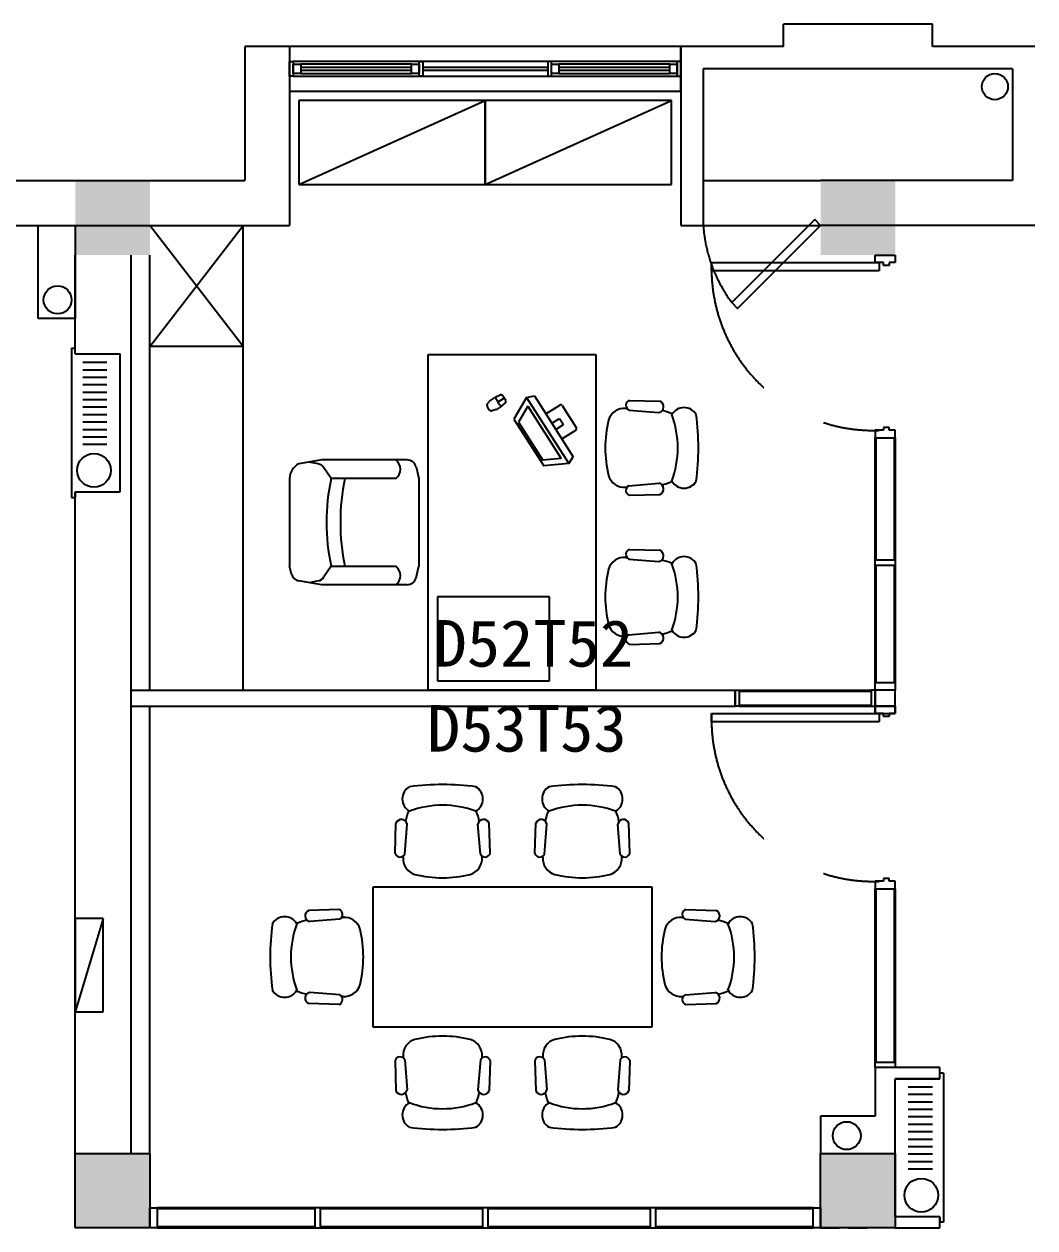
# Model space of a CAD drawing. Header units: millimetres. Extents: x 526420 to 928802, y 401925 to 509768.
# Drawn here: x 629872 to 635297, y 427437 to 433897 of the extents above; entities that cross this region are included whole.
import ezdxf

# ---------------------------------------------------------------- set-up
doc = ezdxf.new("R2010")
doc.units = ezdxf.units.MM
doc.header["$LTSCALE"] = 3000
doc.header["$MEASUREMENT"] = 0
doc.linetypes.add('DASHED', pattern=[0.75, 0.5, -0.25])
doc.linetypes.add('DASHED2', pattern=[0.375, 0.25, -0.125])
doc.layers.get('0').update_dxf_attribs({"linetype": 'CONTINUOUS'})
for name, color, linetype in [('D-WALL', 7, 'CONTINUOUS'), ('D-WINDOW', 7, 'CONTINUOUS'), ('P-DOOR', 7, 'CONTINUOUS'), ('P-FURNI-A', 7, 'CONTINUOUS'), ('P-FURNI-I', 7, 'CONTINUOUS'), ('P-WALL', 7, 'CONTINUOUS'), ('窗台线', 7, 'CONTINUOUS')]:
    doc.layers.add(name, color=color, linetype=linetype)
doc.styles.get("Standard").update_dxf_attribs({"font": 'romans.shx', "width": 0.65, "bigfont": 'hzfs1.shx'})

msp = doc.modelspace()

# ---------------------------------------------------------------- linework, layer by layer
at = {"color": 0, "ltscale": 2}
for p, q in [((630126.9, 432157.2), (630146.9, 432157.2)), ((630126.9, 432157.2), (630126.9, 431357.2)), ((630146.9, 432127.2), (630146.9, 432157.2)), ((630146.9, 432127.2), (630386.9, 432127.2)), ((630386.9, 431387.2), (630386.9, 432127.2)), ((630186.9, 432082.5), (630316.9, 432082.5)), ((630186.9, 432082.5), (630316.9, 432082.5)), ((630186.9, 432042.5), (630316.9, 432042.5)), ((630186.9, 432042.5), (630316.9, 432042.5)), ((630186.9, 432002.5), (630316.9, 432002.5)), ((630186.9, 432002.5), (630316.9, 432002.5)), ((630186.9, 431962.5), (630316.9, 431962.5)), ((630186.9, 431962.5), (630316.9, 431962.5)), ((630186.9, 431922.5), (630316.9, 431922.5)), ((630186.9, 431922.5), (630316.9, 431922.5)), ((630186.9, 431882.5), (630316.9, 431882.5)), ((630186.9, 431882.5), (630316.9, 431882.5)), ((630186.9, 431842.5), (630316.9, 431842.5)), ((630186.9, 431842.5), (630316.9, 431842.5)), ((630186.9, 431802.5), (630316.9, 431802.5)), ((630186.9, 431802.5), (630316.9, 431802.5)), ((630186.9, 431802.5), (630316.9, 431802.5)), ((630186.9, 431762.5), (630316.9, 431762.5)), ((630186.9, 431762.5), (630316.9, 431762.5)), ((630186.9, 431722.5), (630316.9, 431722.5)), ((630186.9, 431722.5), (630316.9, 431722.5)), ((630186.9, 431722.5), (630316.9, 431722.5)), ((630186.9, 431682.5), (630316.9, 431682.5)), ((630186.9, 431682.5), (630316.9, 431682.5)), ((630186.9, 431642.5), (630316.9, 431642.5)), ((630126.9, 431357.2), (630146.9, 431357.2)), ((630146.9, 431387.2), (630146.9, 431357.2)), ((630146.9, 431387.2), (630386.9, 431387.2)), ((634786.9, 428237.2), (634546.9, 428237.2)), ((634546.9, 427497.2), (634546.9, 428237.2)), ((634786.9, 428237.2), (634786.9, 428267.2)), ((634806.9, 428267.2), (634786.9, 428267.2)), ((634806.9, 428267.2), (634806.9, 427467.2)), ((634746.9, 428192.5), (634616.9, 428192.5)), ((634746.9, 428192.5), (634616.9, 428192.5)), ((634746.9, 428152.5), (634616.9, 428152.5)), ((634746.9, 428152.5), (634616.9, 428152.5)), ((634746.9, 428112.5), (634616.9, 428112.5)), ((634746.9, 428112.5), (634616.9, 428112.5)), ((634746.9, 428072.5), (634616.9, 428072.5)), ((634746.9, 428072.5), (634616.9, 428072.5)), ((634746.9, 428032.5), (634616.9, 428032.5)), ((634746.9, 428032.5), (634616.9, 428032.5)), ((634746.9, 427992.5), (634616.9, 427992.5)), ((634746.9, 427992.5), (634616.9, 427992.5)), ((634746.9, 427952.5), (634616.9, 427952.5)), ((634746.9, 427952.5), (634616.9, 427952.5)), ((634746.9, 427912.5), (634616.9, 427912.5)), ((634746.9, 427912.5), (634616.9, 427912.5)), ((634746.9, 427912.5), (634616.9, 427912.5)), ((634746.9, 427872.5), (634616.9, 427872.5)), ((634746.9, 427872.5), (634616.9, 427872.5)), ((634746.9, 427832.5), (634616.9, 427832.5)), ((634746.9, 427832.5), (634616.9, 427832.5)), ((634746.9, 427832.5), (634616.9, 427832.5)), ((634746.9, 427792.5), (634616.9, 427792.5)), ((634746.9, 427792.5), (634616.9, 427792.5)), ((634746.9, 427752.5), (634616.9, 427752.5)), ((634786.9, 427497.2), (634546.9, 427497.2)), ((634786.9, 427497.2), (634786.9, 427467.2)), ((634806.9, 427467.2), (634786.9, 427467.2))]:
    msp.add_line(p, q, dxfattribs=at)
at = {"color": 0, "ltscale": 0.7}
for centre, radius in [((635082, 433561.5), 70), ((635082, 433561.5), 70), ((630051.9, 432417.2), 75), ((634286.9, 427932.2), 75)]:
    msp.add_circle(centre, radius, dxfattribs=at)
at = {"color": 0, "ltscale": 2}
for centre in [(630246.9, 431502.5), (634686.9, 427612.5)]:
    msp.add_circle(centre, 90.6, dxfattribs=at)
at = {"layer": 'D-WALL', "color": 0, "ltscale": 2}
for p, q in [((634746.9, 433897.2), (633946.9, 433897.2)), ((633946.9, 433777.2), (633946.9, 433897.2)), ((634746.9, 433777.2), (634746.9, 433897.2)), ((631296.9, 433777.2), (631056.9, 433777.2)), ((631056.9, 433777.2), (631056.9, 433057.2)), ((631296.9, 433777.2), (631296.9, 432817.2)), ((633946.9, 433777.2), (633396.9, 433777.2)), ((633636.9, 433777.2), (633396.9, 433777.2)), ((633396.9, 433777.2), (633396.9, 432817.2)), ((635296.9, 433777.2), (634746.9, 433777.2)), ((635296.9, 433777.2), (635056.9, 433777.2)), ((633516.9, 433657.2), (633516.9, 432817.2)), ((635176.9, 433657.2), (633516.9, 433657.2)), ((629746.9, 433057.2), (631056.9, 433057.2)), ((629746.9, 432817.2), (631296.9, 432817.2)), ((633396.9, 432817.2), (633516.9, 432817.2))]:
    msp.add_line(p, q, dxfattribs=at)
at = {"layer": 'D-WALL', "color": 0}
for p, q in [((635176.9, 433657.2), (635176.9, 433057.2)), ((635176.9, 433057.2), (634146.9, 433057.2)), ((635296.9, 432817.2), (634146.9, 432817.2)), ((635296.9, 432817.2), (635176.9, 432817.2)), ((630296.9, 429097.2), (630146.9, 428597.2)), ((630296.9, 429097.2), (630146.9, 428597.2)), ((630296.9, 429097.2), (630146.9, 429097.2)), ((630146.9, 429097.2), (630146.9, 428597.2)), ((630296.9, 429097.2), (630146.9, 429097.2)), ((630146.9, 429097.2), (630146.9, 428597.2)), ((630296.9, 428597.2), (630296.9, 429097.2)), ((630296.9, 428597.2), (630296.9, 429097.2)), ((630146.9, 428597.2), (630296.9, 428597.2)), ((630146.9, 428597.2), (630296.9, 428597.2))]:
    msp.add_line(p, q, dxfattribs=at)
at = {"layer": 'D-WALL', "color": 0, "ltscale": 0.7}
for p, q in [((629946.9, 432817.2), (630146.9, 432817.2)), ((629946.9, 432317.2), (629946.9, 432817.2)), ((630146.9, 432817.2), (630146.9, 432317.2)), ((630146.9, 432127.2), (630146.9, 432657.2)), ((630446.9, 427837.2), (630446.9, 432657.2)), ((630146.9, 432317.2), (629946.9, 432317.2)), ((630146.9, 427837.2), (630146.9, 431387.2)), ((634786.9, 428297.2), (634438.9, 428297.2)), ((634438.9, 428297.2), (634438.9, 428037.2)), ((634546.9, 427837.2), (634546.9, 428237.2)), ((634546.9, 428237.2), (634786.9, 428237.2)), ((634786.9, 428237.2), (634786.9, 428297.2)), ((634438.9, 428037.2), (634146.9, 428037.2)), ((634146.9, 428037.2), (634146.9, 427837.2)), ((634546.9, 427837.2), (634546.9, 428037.2)), ((634146.9, 427837.2), (634546.9, 427837.2)), ((634786.9, 427497.2), (634546.9, 427497.2)), ((634546.9, 427497.2), (634546.9, 427437.2)), ((634786.9, 427437.2), (634786.9, 427497.2)), ((634296.9, 427437.2), (634396.9, 427437.2)), ((634296.9, 427437.2), (634396.9, 427437.2)), ((634546.9, 427437.2), (634786.9, 427437.2))]:
    msp.add_line(p, q, dxfattribs=at)
at = {"layer": 'D-WALL', "color": 0, "ltscale": 100}
for p, q in [((630146.9, 427837.2), (630546.9, 427837.2)), ((630146.9, 427437.2), (630146.9, 427837.2)), ((630546.9, 427837.2), (630546.9, 427437.2)), ((634146.9, 427837.2), (634546.9, 427837.2)), ((634146.9, 427437.2), (634146.9, 427837.2)), ((634146.9, 427837.2), (634546.9, 427837.2)), ((634146.9, 427437.2), (634146.9, 427837.2)), ((634546.9, 427837.2), (634546.9, 427437.2)), ((634546.9, 427837.2), (634546.9, 427437.2)), ((630546.9, 427437.2), (630146.9, 427437.2)), ((634146.9, 427437.2), (634246.9, 427437.2)), ((634146.9, 427437.2), (634246.9, 427437.2)), ((634546.9, 427437.2), (634146.9, 427437.2)), ((634546.9, 427437.2), (634146.9, 427437.2))]:
    msp.add_line(p, q, dxfattribs=at)
at = {"layer": 'D-WALL', "color": 0}
msp.add_circle((635082, 433561.5), 70, dxfattribs=at)
for points in [[(630146.9, 433057.2), (630546.9, 433057.2), (630146.9, 432657.2), (630546.9, 432657.2)], [(634146.9, 433057.2), (634546.9, 433057.2), (634146.9, 432657.2), (634546.9, 432657.2)], [(630146.9, 427437.2), (630546.9, 427437.2), (630146.9, 427837.2), (630546.9, 427837.2)], [(630146.9, 427437.2), (630546.9, 427437.2), (630146.9, 427837.2), (630546.9, 427837.2)], [(634146.9, 427437.2), (634546.9, 427437.2), (634146.9, 427837.2), (634546.9, 427837.2)], [(634146.9, 427437.2), (634546.9, 427437.2), (634146.9, 427837.2), (634546.9, 427837.2)], [(634146.9, 427437.2), (634546.9, 427437.2), (634146.9, 427837.2), (634546.9, 427837.2)]]:
    msp.add_solid(points, dxfattribs=at)
at = {"layer": 'D-WINDOW', "color": 0, "ltscale": 0.7}
for p, q in [((633396.9, 433777.2), (631296.9, 433777.2)), ((631296.9, 433697.2), (631316.9, 433697.2)), ((631296.9, 433617.2), (631296.9, 433697.2)), ((633376.9, 433697.2), (631316.9, 433697.2)), ((631316.9, 433697.2), (631316.9, 433617.2)), ((631316.9, 433697.2), (631316.9, 433617.2)), ((631316.9, 433682.2), (631356.9, 433682.2)), ((631316.9, 433632.2), (631316.9, 433682.2)), ((631951.9, 433682.2), (631356.9, 433682.2)), ((631356.9, 433682.2), (631356.9, 433632.2)), ((631356.9, 433682.2), (631356.9, 433632.2)), ((631951.9, 433664.7), (631356.9, 433664.7)), ((631356.9, 433664.7), (631356.9, 433649.7)), ((631951.9, 433682.2), (631991.9, 433682.2)), ((631951.9, 433632.2), (631951.9, 433682.2)), ((631951.9, 433632.2), (631951.9, 433682.2)), ((631951.9, 433649.7), (631951.9, 433664.7)), ((631991.9, 433697.2), (632011.9, 433697.2)), ((631991.9, 433617.2), (631991.9, 433697.2)), ((631991.9, 433682.2), (631991.9, 433632.2)), ((632011.9, 433697.2), (632011.9, 433617.2)), ((632681.9, 433664.7), (632011.9, 433664.7)), ((632011.9, 433664.7), (632011.9, 433649.7)), ((632701.9, 433697.2), (632681.9, 433697.2)), ((632681.9, 433697.2), (632681.9, 433617.2)), ((632681.9, 433649.7), (632681.9, 433664.7)), ((632701.9, 433617.2), (632701.9, 433697.2)), ((632701.9, 433682.2), (632741.9, 433682.2)), ((632701.9, 433632.2), (632701.9, 433682.2)), ((633336.9, 433682.2), (632741.9, 433682.2)), ((632741.9, 433682.2), (632741.9, 433632.2)), ((632741.9, 433682.2), (632741.9, 433632.2)), ((633336.9, 433664.7), (632741.9, 433664.7)), ((632741.9, 433664.7), (632741.9, 433649.7)), ((633336.9, 433682.2), (633376.9, 433682.2)), ((633336.9, 433632.2), (633336.9, 433682.2)), ((633336.9, 433632.2), (633336.9, 433682.2)), ((633336.9, 433649.7), (633336.9, 433664.7)), ((633376.9, 433617.2), (633376.9, 433697.2)), ((633396.9, 433697.2), (633376.9, 433697.2)), ((633376.9, 433697.2), (633376.9, 433617.2)), ((633376.9, 433682.2), (633376.9, 433632.2)), ((633396.9, 433617.2), (633396.9, 433697.2)), ((631316.9, 433617.2), (631296.9, 433617.2)), ((631356.9, 433632.2), (631316.9, 433632.2)), ((631316.9, 433617.2), (633376.9, 433617.2)), ((631356.9, 433649.7), (631951.9, 433649.7)), ((631356.9, 433632.2), (631951.9, 433632.2)), ((631991.9, 433632.2), (631951.9, 433632.2)), ((632011.9, 433617.2), (631991.9, 433617.2)), ((632011.9, 433649.7), (632681.9, 433649.7)), ((632681.9, 433617.2), (632701.9, 433617.2)), ((632741.9, 433632.2), (632701.9, 433632.2)), ((632741.9, 433649.7), (633336.9, 433649.7)), ((632741.9, 433632.2), (633336.9, 433632.2)), ((633376.9, 433632.2), (633336.9, 433632.2)), ((633376.9, 433617.2), (633396.9, 433617.2))]:
    msp.add_line(p, q, dxfattribs=at)
at = {"layer": 'P-DOOR', "color": 0, "linetype": 'DASHED', "ltscale": 0.5}
for p, q in [((633516.9, 433057.2), (634146.9, 433057.2)), ((633516.9, 433057.2), (634146.9, 433057.2)), ((634115.1, 432849), (633669.6, 432403.5)), ((634115.1, 432849), (633669.6, 432403.5)), ((634146.9, 432817.2), (634115.1, 432849)), ((634146.9, 432817.2), (634115.1, 432849)), ((633516.9, 432817.2), (634146.9, 432817.2)), ((633516.9, 432817.2), (634146.9, 432817.2)), ((633701.4, 432371.7), (634146.9, 432817.2)), ((633701.4, 432371.7), (634146.9, 432817.2)), ((633669.6, 432403.5), (633701.4, 432371.7)), ((633669.6, 432403.5), (633701.4, 432371.7))]:
    msp.add_line(p, q, dxfattribs=at)
at = {"layer": 'P-DOOR', "color": 0}
for p, q in [((633561.4, 432572.2), (633561.4, 432617.2)), ((633561.4, 432617.2), (634461.4, 432617.2)), ((634461.4, 432572.2), (633561.4, 432572.2)), ((634461.4, 432617.2), (634461.4, 432572.2)), ((633561.4, 430152.2), (633561.4, 430197.2)), ((633561.4, 430197.2), (634461.4, 430197.2)), ((634461.4, 430197.2), (634461.4, 430152.2)), ((634461.4, 430152.2), (633561.4, 430152.2))]:
    msp.add_line(p, q, dxfattribs=at)
at = {"layer": 'P-DOOR', "color": 0, "linetype": 'DASHED', "ltscale": 0.5}
msp.add_arc((634296.6, 432870), 781.5, 183.87552, 216.64804, dxfattribs=at)
msp.add_arc((634296.6, 432870), 781.5, 183.87552, 216.64804, dxfattribs=at)
at = {"layer": 'P-DOOR', "color": 0, "linetype": 'DASHED2'}
for centre in [(634429.8, 432585.6), (634429.8, 430165.6)]:
    msp.add_arc(centre, 869, 177.91733, 272.08267, dxfattribs=at)
at = {"layer": 'P-FURNI-A', "color": 0, "ltscale": 0.7}
for p, q in [((631046.9, 432167.2), (630546.9, 432817.2)), ((630546.9, 432167.2), (631046.9, 432817.2)), ((631046.9, 432167.2), (631046.9, 432817.2)), ((631046.9, 432167.2), (630546.9, 432167.2))]:
    msp.add_line(p, q, dxfattribs=at)
at = {"layer": 'P-FURNI-I', "color": 0, "ltscale": 100}
for p, q in [((631346.9, 433037.2), (632346.9, 433487.2)), ((632346.9, 433487.2), (631346.9, 433487.2)), ((631346.9, 433487.2), (631346.9, 433037.2)), ((632346.9, 433037.2), (633346.9, 433487.2)), ((632346.9, 433037.2), (632346.9, 433487.2)), ((633346.9, 433487.2), (632346.9, 433487.2)), ((632346.9, 433487.2), (632346.9, 433037.2)), ((633346.9, 433037.2), (633346.9, 433487.2)), ((631346.9, 433037.2), (632346.9, 433037.2)), ((632346.9, 433037.2), (633346.9, 433037.2))]:
    msp.add_line(p, q, dxfattribs=at)
at = {"layer": 'P-FURNI-I', "color": 0, "ltscale": 0.7}
msp.add_line((631046.9, 430323.2), (631046.9, 432167.2), dxfattribs=at)
at = {"layer": 'P-FURNI-I', "color": 0}
for p, q in [((632040.9, 430323.2), (632040.9, 432123.2)), ((632040.9, 432123.2), (632940.9, 432123.2)), ((632940.9, 432123.2), (632940.9, 430323.2)), ((632569.1, 431893.9), (632500.8, 431777.7)), ((632569.1, 431893.9), (632500.8, 431777.7)), ((632569.1, 431893.9), (632611.7, 431901.5)), ((632569.1, 431893.9), (632611.7, 431901.5)), ((632569.1, 431893.9), (632794.7, 431539.2)), ((632569.1, 431893.9), (632794.7, 431539.2)), ((632611.7, 431901.5), (632819.4, 431574.9)), ((632611.7, 431901.5), (632819.4, 431574.9)), ((633121.1, 431877.7), (633283.8, 431873.3)), ((632575.8, 431846.1), (632525.7, 431760.9)), ((632575.8, 431846.1), (632525.7, 431760.9)), ((632575.8, 431846.1), (632754.3, 431565.5)), ((632575.8, 431846.1), (632754.3, 431565.5)), ((633101.5, 431834.9), (633107.8, 431834.5)), ((633101.5, 431834.9), (633107.9, 431834.4)), ((633117.8, 431826.2), (633278.9, 431813.1)), ((632500.8, 431777.7), (632660.5, 431526.6)), ((632500.8, 431777.7), (632660.5, 431526.6)), ((632525.7, 431760.9), (632655.9, 431556.3)), ((632525.7, 431760.9), (632655.9, 431556.3)), ((632754.3, 431565.5), (632655.9, 431556.3)), ((632754.3, 431565.5), (632655.9, 431556.3)), ((632794.8, 431539.2), (632660.5, 431526.6)), ((632794.8, 431539.2), (632660.5, 431526.6)), ((632794.6, 431539.6), (632819.4, 431574.9)), ((632794.6, 431539.6), (632819.4, 431574.9)), ((633101.5, 431411.4), (633107.9, 431411.9)), ((633117.8, 431420.1), (633278.9, 431433.3)), ((633121.1, 431368.7), (633283.8, 431373.1)), ((633121.1, 431077.7), (633283.8, 431073.3)), ((633101.5, 431034.9), (633107.9, 431034.4)), ((633117.8, 431026.2), (633278.9, 431013.1)), ((633117.8, 430620.1), (633278.9, 430633.3)), ((633101.5, 430611.4), (633107.9, 430611.9)), ((633101.5, 430611.4), (633107.8, 430611.8)), ((633121.1, 430568.7), (633283.8, 430573.1)), ((632940.9, 430323.2), (632040.9, 430323.2)), ((631863.4, 429446.4), (631867.8, 429609.1)), ((631914.8, 429443.1), (631928, 429604.2)), ((632320.9, 429443.1), (632307.7, 429604.2)), ((632372.4, 429446.4), (632368, 429609.1)), ((632613.4, 429446.4), (632617.8, 429609.1)), ((632664.8, 429443.1), (632678, 429604.2)), ((633070.9, 429443.1), (633057.7, 429604.2)), ((633122.4, 429446.4), (633118, 429609.1)), ((631906.1, 429426.8), (631906.6, 429433.2)), ((631906.1, 429426.8), (631906.5, 429433.1)), ((632329.6, 429426.8), (632329.1, 429433.2)), ((632656.1, 429426.8), (632656.6, 429433.2)), ((632656.1, 429426.8), (632656.5, 429433.1)), ((633079.6, 429426.8), (633079.1, 429433.2)), ((631562.6, 429145.7), (631399.9, 429141.3)), ((633423.1, 429145.7), (633585.8, 429141.3)), ((631565.9, 429094.2), (631404.8, 429081.1)), ((631582.2, 429102.9), (631575.9, 429102.4)), ((633403.5, 429102.9), (633409.9, 429102.4)), ((633419.8, 429094.2), (633580.9, 429081.1)), ((631565.9, 428688.1), (631404.8, 428701.3)), ((633419.8, 428688.1), (633580.9, 428701.3)), ((631562.6, 428636.7), (631399.9, 428641.1)), ((631582.2, 428679.4), (631575.9, 428679.9)), ((631582.2, 428679.4), (631575.9, 428679.8)), ((633403.5, 428679.4), (633409.9, 428679.9)), ((633403.5, 428679.4), (633409.8, 428679.8)), ((633423.1, 428636.7), (633585.8, 428641.1)), ((631863.4, 428335.9), (631867.8, 428173.2)), ((631906.1, 428355.5), (631906.5, 428349.2)), ((631906.1, 428355.5), (631906.6, 428349.2)), ((631914.8, 428339.2), (631928, 428178.1)), ((632320.9, 428339.2), (632307.7, 428178.1)), ((632329.6, 428355.5), (632329.1, 428349.2)), ((632372.4, 428335.9), (632368, 428173.2)), ((632613.4, 428335.9), (632617.8, 428173.2)), ((632656.1, 428355.5), (632656.5, 428349.2)), ((632656.1, 428355.5), (632656.6, 428349.2)), ((632664.8, 428339.2), (632678, 428178.1)), ((633070.9, 428339.2), (633057.7, 428178.1)), ((633079.6, 428355.5), (633079.1, 428349.2)), ((633122.4, 428335.9), (633118, 428173.2))]:
    msp.add_line(p, q, dxfattribs=at)
at = {"layer": 'P-FURNI-I', "color": 0, "linetype": 'ByBlock'}
for p, q in [((632374.1, 431876.8), (632357.7, 431859.3)), ((632374.1, 431876.8), (632357.7, 431859.3)), ((632400.9, 431895.7), (632383.8, 431884.8)), ((632400.9, 431895.7), (632383.8, 431884.8)), ((632400.9, 431895.7), (632426.6, 431907.3)), ((632400.9, 431895.7), (632426.6, 431907.3)), ((632447.8, 431890), (632414.1, 431868.5)), ((632447.8, 431890), (632414.1, 431868.5)), ((632433.1, 431845), (632454.6, 431863.4)), ((632433.1, 431845), (632454.6, 431863.4)), ((632456.5, 431876.4), (632439.2, 431903.6)), ((632456.5, 431876.4), (632439.2, 431903.6)), ((632672.6, 431805.7), (632746.7, 431852.9)), ((632672.6, 431805.7), (632746.7, 431852.9)), ((632404.7, 431828.8), (632381.9, 431821.3)), ((632404.7, 431828.8), (632381.9, 431821.3)), ((632433.1, 431845), (632416, 431834.1)), ((632433.1, 431845), (632416, 431834.1)), ((632760.5, 431849.8), (632835.7, 431731.7)), ((632760.5, 431849.8), (632835.7, 431731.7)), ((632704.8, 431755.1), (632746.1, 431781.4)), ((632704.8, 431755.1), (632746.1, 431781.4)), ((632726.3, 431721.3), (632767.6, 431747.6)), ((632726.3, 431721.3), (632767.6, 431747.6)), ((632746.1, 431781.4), (632767.6, 431747.6)), ((632746.1, 431781.4), (632767.6, 431747.6)), ((632758.5, 431670.7), (632832.6, 431717.9)), ((632758.5, 431670.7), (632832.6, 431717.9)), ((631470, 431558), (631346.8, 431537.5)), ((631449.9, 431537.2), (631402.4, 431546.7)), ((631927.3, 431558), (631470, 431558)), ((631519.6, 431458.8), (631481.4, 431516.1)), ((631975.5, 431520.4), (631990.9, 431458.8)), ((631296.4, 431458.8), (631296.4, 430987.6)), ((631866.9, 431458.8), (631519.6, 431458.8)), ((631990.9, 431458.8), (631990.9, 430987.6)), ((631306.9, 430945.8), (631296.4, 430987.6)), ((631519.6, 430987.6), (631481.4, 430930.3)), ((631519.6, 430987.6), (631866.9, 430987.6)), ((631975.5, 430925.9), (631990.9, 430987.6)), ((631470, 430888.4), (631346.8, 430908.9)), ((631449.9, 430909.1), (631402.4, 430899.6)), ((631927.3, 430888.4), (631470, 430888.4))]:
    msp.add_line(p, q, dxfattribs=at)
at = {"layer": 'P-FURNI-I', "color": 0, "linetype": 'DASHED', "ltscale": 10}
for p, q in [((632690.9, 430823.2), (632090.9, 430823.2)), ((632090.9, 430823.2), (632090.9, 430373.2)), ((632690.9, 430373.2), (632690.9, 430823.2)), ((632090.9, 430373.2), (632690.9, 430373.2))]:
    msp.add_line(p, q, dxfattribs=at)
at = {"layer": 'P-FURNI-I', "color": 0, "ltscale": 5}
for p, q in [((633242.9, 429266.2), (631742.9, 429266.2)), ((631742.9, 429266.2), (631742.9, 428516.2)), ((633242.9, 429266.2), (631742.9, 429266.2)), ((631742.9, 429266.2), (631742.9, 428516.2)), ((633242.9, 428516.2), (633242.9, 429266.2)), ((633242.9, 428516.2), (633242.9, 429266.2)), ((631742.9, 428516.2), (633242.9, 428516.2)), ((631742.9, 428516.2), (633242.9, 428516.2))]:
    msp.add_line(p, q, dxfattribs=at)
at = {"layer": 'P-FURNI-I', "color": 0, "linetype": 'ByBlock'}
for centre, radius, start, end in [((632365, 431852.5), 10, 136.81376, 212.47035), ((632365, 431852.5), 10, 136.81376, 212.47035), ((632410.6, 431842.6), 50, 122.47035, 136.81376), ((632410.6, 431842.6), 50, 122.47035, 136.81376), ((632526.4, 431940), 133.1, 199.44717, 225.49354), ((632526.4, 431940), 133.1, 199.44717, 225.49354), ((632430.7, 431898.2), 10, 32.47035, 114.36733), ((632430.7, 431898.2), 10, 32.47035, 114.36733), ((632448, 431871), 10, 310.57338, 32.47035), ((632448, 431871), 10, 310.57338, 32.47035), ((632752.1, 431844.4), 10, 32.47035, 122.47035), ((632752.1, 431844.4), 10, 32.47035, 122.47035), ((632436.9, 431883), 88, 204.09951, 220.8412), ((632436.9, 431883), 88, 204.09951, 220.8412), ((632378.8, 431830.9), 10, 212.47035, 288.12695), ((632378.8, 431830.9), 10, 212.47035, 288.12695), ((632389.1, 431876.3), 50, 288.12695, 302.47035), ((632389.1, 431876.3), 50, 288.12695, 302.47035), ((632827.3, 431726.3), 10, 302.47035, 32.47035), ((632827.3, 431726.3), 10, 302.47035, 32.47035), ((631387.4, 431456), 91, 116.47775, 178.22126), ((631440.2, 431488.6), 49.6, 33.69007, 78.69007), ((631829.7, 431508.4), 62, 306.8699, 53.1301), ((631927.3, 431508.4), 49.6, 14.03624, 90), ((632626.4, 431223.2), 1131.6, 167.98199, 192.01801), ((632700.8, 431223.2), 1131.6, 167.98199, 192.01801), ((631829.7, 430938), 62, 306.8699, 53.1301), ((631355, 430957.8), 49.6, 194.03624, 260.53768), ((631440.2, 430957.8), 49.6, 281.30993, 326.30993), ((631927.3, 430938), 49.6, 270, 345.96376)]:
    msp.add_arc(centre, radius, start, end, dxfattribs=at)
at = {"layer": 'P-FURNI-I', "color": 0}
for centre, radius, start, end in [((633130.1, 431851.3), 27.9, 108.71616, 243.95689), ((633271.9, 431843.9), 31.7, 282.86629, 67.84358), ((633093.8, 431746.7), 88.6, 85, 163.89134), ((633269.7, 431646.6), 177.1, 63.61801, 81.90476), ((633413.6, 431762.9), 76.4, 30.39269, 149.60731), ((632877.8, 431623.2), 502.6, 339.20895, 20.79105), ((632107.6, 431623.2), 1383.5, 352.59073, 7.40927), ((633615, 431623.2), 624.1, 166.27501, 193.72499), ((633093.8, 431499.7), 88.6, 196.10866, 275), ((633130.1, 431395.1), 27.9, 116.04311, 251.28384), ((633271.9, 431402.4), 31.7, 292.15642, 77.13371), ((633269.7, 431602.3), 177.1, 277.33471, 296.21221), ((633413.6, 431483.4), 76.4, 210.39269, 329.60731), ((633130.1, 431051.3), 27.9, 108.71616, 243.95689), ((633093.8, 430946.7), 88.6, 85, 163.89134), ((633271.9, 431043.9), 31.7, 282.86629, 67.84358), ((633269.7, 430844.1), 177.1, 63.78779, 82.66529), ((633413.6, 430962.9), 76.4, 30.39269, 149.60731), ((633615, 430823.2), 624.1, 166.27501, 193.72499), ((632877.8, 430823.2), 502.6, 339.20895, 20.79105), ((632107.6, 430823.2), 1383.5, 352.59073, 7.40927), ((633093.8, 430699.7), 88.6, 196.10866, 275), ((633271.9, 430602.4), 31.7, 292.15642, 77.13371), ((633269.7, 430799.8), 177.1, 278.09524, 296.38199), ((633413.6, 430683.4), 76.4, 210.39269, 329.60731), ((633130.1, 430595.1), 27.9, 116.04311, 251.28384), ((631978.1, 429738.9), 76.4, 120.39269, 239.60731), ((632117.9, 428432.9), 1383.5, 82.59073, 97.40927), ((632257.6, 429738.9), 76.4, 300.39269, 59.60731), ((632728.1, 429738.9), 76.4, 120.39269, 239.60731), ((632867.9, 428432.9), 1383.5, 82.59073, 97.40927), ((633007.6, 429738.9), 76.4, 300.39269, 59.60731), ((632094.5, 429595), 177.1, 153.61801, 171.90476), ((632117.9, 429203.1), 502.6, 69.20895, 110.79105), ((632138.8, 429595), 177.1, 7.33471, 26.21221), ((632844.5, 429595), 177.1, 153.61801, 171.90476), ((632867.9, 429203.1), 502.6, 69.20895, 110.79105), ((632888.8, 429595), 177.1, 7.33471, 26.21221), ((631897.1, 429597.2), 31.7, 12.86629, 157.84358), ((632338.6, 429597.2), 31.7, 22.15642, 167.13371), ((632647.1, 429597.2), 31.7, 12.86629, 157.84358), ((633088.6, 429597.2), 31.7, 22.15642, 167.13371), ((631889.8, 429455.4), 27.9, 198.71616, 333.95689), ((631994.4, 429419.1), 88.6, 175, 253.89134), ((632241.4, 429419.1), 88.6, 286.10866, 5), ((632346, 429455.4), 27.9, 206.04311, 341.28384), ((632639.8, 429455.4), 27.9, 198.71616, 333.95689), ((632744.4, 429419.1), 88.6, 175, 253.89134), ((632991.4, 429419.1), 88.6, 286.10866, 5), ((633096, 429455.4), 27.9, 206.04311, 341.28384), ((632117.9, 429940.3), 624.1, 256.27501, 283.72499), ((632867.9, 429940.3), 624.1, 256.27501, 283.72499), ((631411.9, 429111.9), 31.7, 112.15642, 257.13371), ((631553.7, 429119.3), 27.9, 296.04311, 71.28384), ((633432.1, 429119.3), 27.9, 108.71616, 243.95689), ((633573.9, 429111.9), 31.7, 282.86629, 67.84358), ((631270.1, 429030.9), 76.4, 30.39269, 149.60731), ((631414.1, 428912.1), 177.1, 97.33471, 116.21221), ((631590, 429014.7), 88.6, 16.10866, 95), ((633395.8, 429014.7), 88.6, 85, 163.89134), ((633571.7, 428912.1), 177.1, 63.78779, 82.66529), ((633715.6, 429030.9), 76.4, 30.39269, 149.60731), ((632576.2, 428891.2), 1383.5, 172.59073, 187.40927), ((631806, 428891.2), 502.6, 159.20895, 200.79105), ((631068.7, 428891.2), 624.1, 346.27501, 13.72499), ((633917, 428891.2), 624.1, 166.27501, 193.72499), ((633179.8, 428891.2), 502.6, 339.20895, 20.79105), ((632409.6, 428891.2), 1383.5, 352.59073, 7.40927), ((631270.1, 428751.4), 76.4, 210.39269, 329.60731), ((631414.1, 428867.8), 177.1, 243.61801, 261.90476), ((631411.9, 428670.4), 31.7, 102.86629, 247.84358), ((631553.7, 428663.1), 27.9, 288.71616, 63.95689), ((631590, 428767.7), 88.6, 265, 343.89134), ((633395.8, 428767.7), 88.6, 196.10866, 275), ((633432.1, 428663.1), 27.9, 116.04311, 251.28384), ((633573.9, 428670.4), 31.7, 292.15642, 77.13371), ((633571.7, 428867.8), 177.1, 278.09524, 296.38199), ((633715.6, 428751.4), 76.4, 210.39269, 329.60731), ((631994.4, 428363.3), 88.6, 106.10866, 185), ((632117.9, 427842.1), 624.1, 76.27501, 103.72499), ((632241.4, 428363.3), 88.6, 355, 73.89134), ((632744.4, 428363.3), 88.6, 106.10866, 185), ((632867.9, 427842.1), 624.1, 76.27501, 103.72499), ((632991.4, 428363.3), 88.6, 355, 73.89134), ((631889.8, 428327), 27.9, 26.04311, 161.28384), ((632346, 428327), 27.9, 18.71616, 153.95689), ((632639.8, 428327), 27.9, 26.04311, 161.28384), ((633096, 428327), 27.9, 18.71616, 153.95689), ((631897.1, 428185.2), 31.7, 202.15642, 347.13371), ((632338.6, 428185.2), 31.7, 192.86629, 337.84358), ((632647.1, 428185.2), 31.7, 202.15642, 347.13371), ((633088.6, 428185.2), 31.7, 192.86629, 337.84358), ((631978.1, 428043.4), 76.4, 120.39269, 239.60731), ((632094.5, 428187.4), 177.1, 188.09524, 206.38199), ((632117.9, 428579.3), 502.6, 249.20895, 290.79105), ((632257.6, 428043.4), 76.4, 300.39269, 59.60731), ((632138.8, 428187.4), 177.1, 333.78779, 352.66529), ((632728.1, 428043.4), 76.4, 120.39269, 239.60731), ((632844.5, 428187.4), 177.1, 188.09524, 206.38199), ((632867.9, 428579.3), 502.6, 249.20895, 290.79105), ((633007.6, 428043.4), 76.4, 300.39269, 59.60731), ((632888.8, 428187.4), 177.1, 333.78779, 352.66529), ((632117.9, 429349.5), 1383.5, 262.59073, 277.40927), ((632867.9, 429349.5), 1383.5, 262.59073, 277.40927)]:
    msp.add_arc(centre, radius, start, end, dxfattribs=at)
at = {"layer": 'P-WALL', "color": 0, "ltscale": 0.7}
for p, q in [((630546.9, 430323.2), (630546.9, 432657.2)), ((633688.9, 430323.2), (633688.9, 430237.2)), ((630546.9, 427837.2), (630546.9, 430237.2))]:
    msp.add_line(p, q, dxfattribs=at)
at = {"layer": 'P-WALL', "color": 0, "ltscale": 2}
for p, q in [((634438.9, 432657.2), (634546.9, 432657.2)), ((634438.9, 432617.2), (634438.9, 432657.2)), ((634438.9, 432657.2), (634438.9, 432657.2)), ((634546.9, 432657.2), (634546.9, 432617.2)), ((634483.9, 432617.2), (634438.9, 432617.2)), ((634483.9, 432602.2), (634483.9, 432617.2)), ((634513.9, 432602.2), (634483.9, 432602.2)), ((634546.9, 432617.2), (634513.9, 432617.2)), ((634513.9, 432617.2), (634513.9, 432602.2)), ((634513.9, 431732.2), (634483.9, 431732.2)), ((634483.9, 431732.2), (634483.9, 431717.2)), ((634513.9, 431717.2), (634513.9, 431732.2)), ((634483.9, 431717.2), (634438.9, 431717.2)), ((634438.9, 431717.2), (634438.9, 431677.2)), ((634438.9, 430363.2), (634438.9, 431677.2)), ((634438.9, 431677.2), (634546.9, 431677.2)), ((634438.9, 431677.2), (634438.9, 431677.2)), ((634444.9, 431022.2), (634444.9, 431677.2)), ((634546.9, 431717.2), (634513.9, 431717.2)), ((634540.9, 431677.2), (634540.9, 431022.2)), ((634546.9, 431677.2), (634546.9, 431717.2)), ((634546.9, 431677.2), (634546.9, 430377.2)), ((634438.9, 430992.2), (634438.9, 431022.2)), ((634438.9, 431022.2), (634546.9, 431022.2)), ((634546.9, 431022.2), (634546.9, 430992.2)), ((634546.9, 430992.2), (634438.9, 430992.2)), ((634444.9, 430363.2), (634444.9, 430992.2)), ((634540.9, 430992.2), (634540.9, 430363.2)), ((630446.9, 430323.2), (633688.9, 430323.2)), ((633688.9, 430323.2), (633708.9, 430323.2)), ((633688.9, 430237.2), (633688.9, 430323.2)), ((633708.9, 430323.2), (634418.9, 430323.2)), ((633708.9, 430323.2), (633708.9, 430237.2)), ((633708.9, 430317.2), (634418.9, 430317.2)), ((634438.9, 430323.2), (634418.9, 430323.2)), ((634418.9, 430323.2), (634418.9, 430237.2)), ((634438.9, 430363.2), (634546.9, 430363.2)), ((634438.9, 430323.2), (634438.9, 430363.2)), ((634546.9, 430323.2), (634438.9, 430323.2)), ((634438.9, 430237.2), (634438.9, 430323.2)), ((634546.9, 430323.2), (634438.9, 430323.2)), ((634438.9, 430323.2), (634438.9, 430237.2)), ((634546.9, 430363.2), (634546.9, 430323.2)), ((634546.9, 430237.2), (634546.9, 430323.2)), ((630446.9, 430237.2), (633688.9, 430237.2)), ((633708.9, 430237.2), (633688.9, 430237.2)), ((633708.9, 430243.2), (634418.9, 430243.2)), ((633708.9, 430237.2), (634418.9, 430237.2)), ((634418.9, 430237.2), (634438.9, 430237.2)), ((634546.9, 430237.2), (634438.9, 430237.2)), ((634438.9, 430237.2), (634438.9, 430197.2)), ((634438.9, 430237.2), (634546.9, 430237.2)), ((634438.9, 430237.2), (634546.9, 430237.2)), ((634438.9, 430197.2), (634438.9, 430237.2)), ((634438.9, 430237.2), (634438.9, 430237.2)), ((634546.9, 430197.2), (634546.9, 430237.2)), ((634546.9, 430237.2), (634546.9, 430197.2)), ((634438.9, 430197.2), (634546.9, 430197.2)), ((634483.9, 430197.2), (634438.9, 430197.2)), ((634483.9, 430182.2), (634483.9, 430197.2)), ((634513.9, 430182.2), (634483.9, 430182.2)), ((634546.9, 430197.2), (634513.9, 430197.2)), ((634513.9, 430197.2), (634513.9, 430182.2)), ((634483.9, 429297.2), (634438.9, 429297.2)), ((634438.9, 429297.2), (634438.9, 429257.2)), ((634513.9, 429312.2), (634483.9, 429312.2)), ((634483.9, 429312.2), (634483.9, 429297.2)), ((634513.9, 429297.2), (634513.9, 429312.2)), ((634546.9, 429297.2), (634513.9, 429297.2)), ((634546.9, 429257.2), (634546.9, 429297.2)), ((634438.9, 428327.2), (634438.9, 429257.2)), ((634438.9, 429257.2), (634546.9, 429257.2)), ((634438.9, 429257.2), (634438.9, 429257.2)), ((634444.9, 428327.2), (634444.9, 429257.2)), ((634540.9, 429257.2), (634540.9, 428327.2)), ((634546.9, 429257.2), (634546.9, 428327.2)), ((634438.9, 428297.2), (634438.9, 428327.2)), ((634438.9, 428327.2), (634546.9, 428327.2)), ((634546.9, 428327.2), (634546.9, 428297.2)), ((634546.9, 428297.2), (634438.9, 428297.2)), ((630546.9, 427437.2), (630546.9, 427545.2)), ((630546.9, 427545.2), (630586.9, 427545.2)), ((630586.9, 427545.2), (630586.9, 427545.2)), ((630586.9, 427545.2), (630586.9, 427545.2)), ((630586.9, 427545.2), (630586.9, 427545.2)), ((630586.9, 427545.2), (630586.9, 427545.2)), ((630586.9, 427545.2), (630586.9, 427437.2)), ((631431.9, 427539.2), (630586.9, 427539.2)), ((631461.9, 427545.2), (631431.9, 427545.2)), ((631431.9, 427545.2), (631431.9, 427437.2)), ((631461.9, 427437.2), (631461.9, 427545.2)), ((632331.9, 427539.2), (631461.9, 427539.2)), ((632361.9, 427545.2), (632331.9, 427545.2)), ((632331.9, 427545.2), (632331.9, 427437.2)), ((632361.9, 427437.2), (632361.9, 427545.2)), ((633231.9, 427539.2), (632361.9, 427539.2)), ((633261.9, 427545.2), (633231.9, 427545.2)), ((633231.9, 427545.2), (633231.9, 427437.2)), ((633261.9, 427437.2), (633261.9, 427545.2)), ((634106.9, 427539.2), (633261.9, 427539.2)), ((634106.9, 427437.2), (634106.9, 427545.2)), ((634106.9, 427545.2), (634146.9, 427545.2)), ((634146.9, 427545.2), (634146.9, 427545.2)), ((634146.9, 427545.2), (634146.9, 427545.2)), ((634146.9, 427545.2), (634146.9, 427545.2)), ((634146.9, 427545.2), (634146.9, 427545.2)), ((634146.9, 427545.2), (634146.9, 427437.2)), ((630586.9, 427437.2), (630546.9, 427437.2)), ((630546.9, 427437.2), (630546.9, 427437.2)), ((631431.9, 427443.2), (630586.9, 427443.2)), ((631431.9, 427437.2), (631461.9, 427437.2)), ((632331.9, 427443.2), (631461.9, 427443.2)), ((632331.9, 427437.2), (632361.9, 427437.2)), ((633231.9, 427443.2), (632361.9, 427443.2)), ((633231.9, 427437.2), (633261.9, 427437.2)), ((634106.9, 427443.2), (633261.9, 427443.2)), ((634146.9, 427437.2), (634106.9, 427437.2)), ((634106.9, 427437.2), (634106.9, 427437.2))]:
    msp.add_line(p, q, dxfattribs=at)
at = {"layer": 'P-WALL', "color": 0}
for p, q in [((634546.9, 431677.2), (634546.9, 430337.2)), ((634106.9, 427545.2), (630586.9, 427545.2)), ((630586.9, 427437.2), (634106.9, 427437.2))]:
    msp.add_line(p, q, dxfattribs=at)
at = {"layer": '窗台线', "color": 0, "ltscale": 0.7}
for p, q in [((631296.9, 433777.2), (631296.9, 433537.2)), ((633396.9, 433537.2), (633396.9, 433777.2)), ((631296.9, 433537.2), (633396.9, 433537.2))]:
    msp.add_line(p, q, dxfattribs=at)

# ---------------------------------------------------------------- texts
at = {"layer": 'P-FURNI-I', "color": 6, "ltscale": 0.7, "char_height": 250, "width": 339.372, "attachment_point": 1}
for s, insert in [('{\\fKaiTi_GB2312|b0|i0|c134|p49;\\W1.05;\\C3;D52T52}', (632069.3, 430699.2)), ('{\\fKaiTi_GB2312|b0|i0|c134|p49;\\W1.05;\\C3;D53T53}', (632034.3, 430243.2))]:
    msp.add_mtext(s, dxfattribs=dict(at, insert=insert))

doc.saveas('drawing.dxf')
